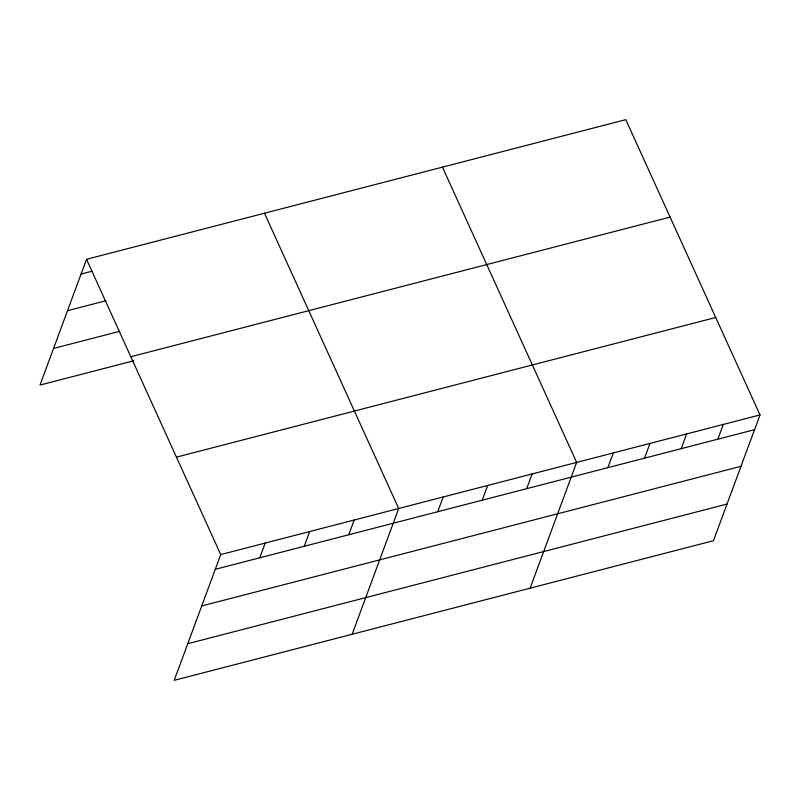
<?xml version="1.0" encoding="UTF-8"?>
<svg xmlns="http://www.w3.org/2000/svg" width="800" height="800" viewBox="0 0 800 800"><rect width="100%" height="100%" fill="white"/><g stroke="black" fill="none" stroke-linecap="round" stroke-linejoin="round"><path stroke-width="1.2" d="M86.52 259.3L220.73 554.58L174.2 680.34L713.48 540.7L760 414.93L625.8 119.66L86.52 259.3L40 385.07L133.79 360.78M259.76 557.8L265.22 543.05M304.25 546.28L309.71 531.53M348.74 534.76L354.2 520.01M352.16 634.26L398.69 508.49L264.48 213.22M437.72 511.72L443.18 496.97M482.21 500.2L487.67 485.45M526.7 488.68L532.16 473.93M530.12 588.18L576.65 462.41L442.44 167.14M607.86 467.66L613.32 452.91M644.53 458.16L649.99 443.42M681.2 448.67L686.66 433.92M717.87 439.17L723.33 424.42M81.07 274.05L91.89 271.25M67.52 310.69L105.99 300.72M53.55 348.44L119.69 331.31M130.81 356.74L670.08 217.1M176.44 457.14L715.71 317.49M220.73 554.58L760 414.93M215.27 569.32L754.54 429.68M201.72 605.96L740.99 466.31M187.76 643.71L727.03 504.06"/></g></svg>
